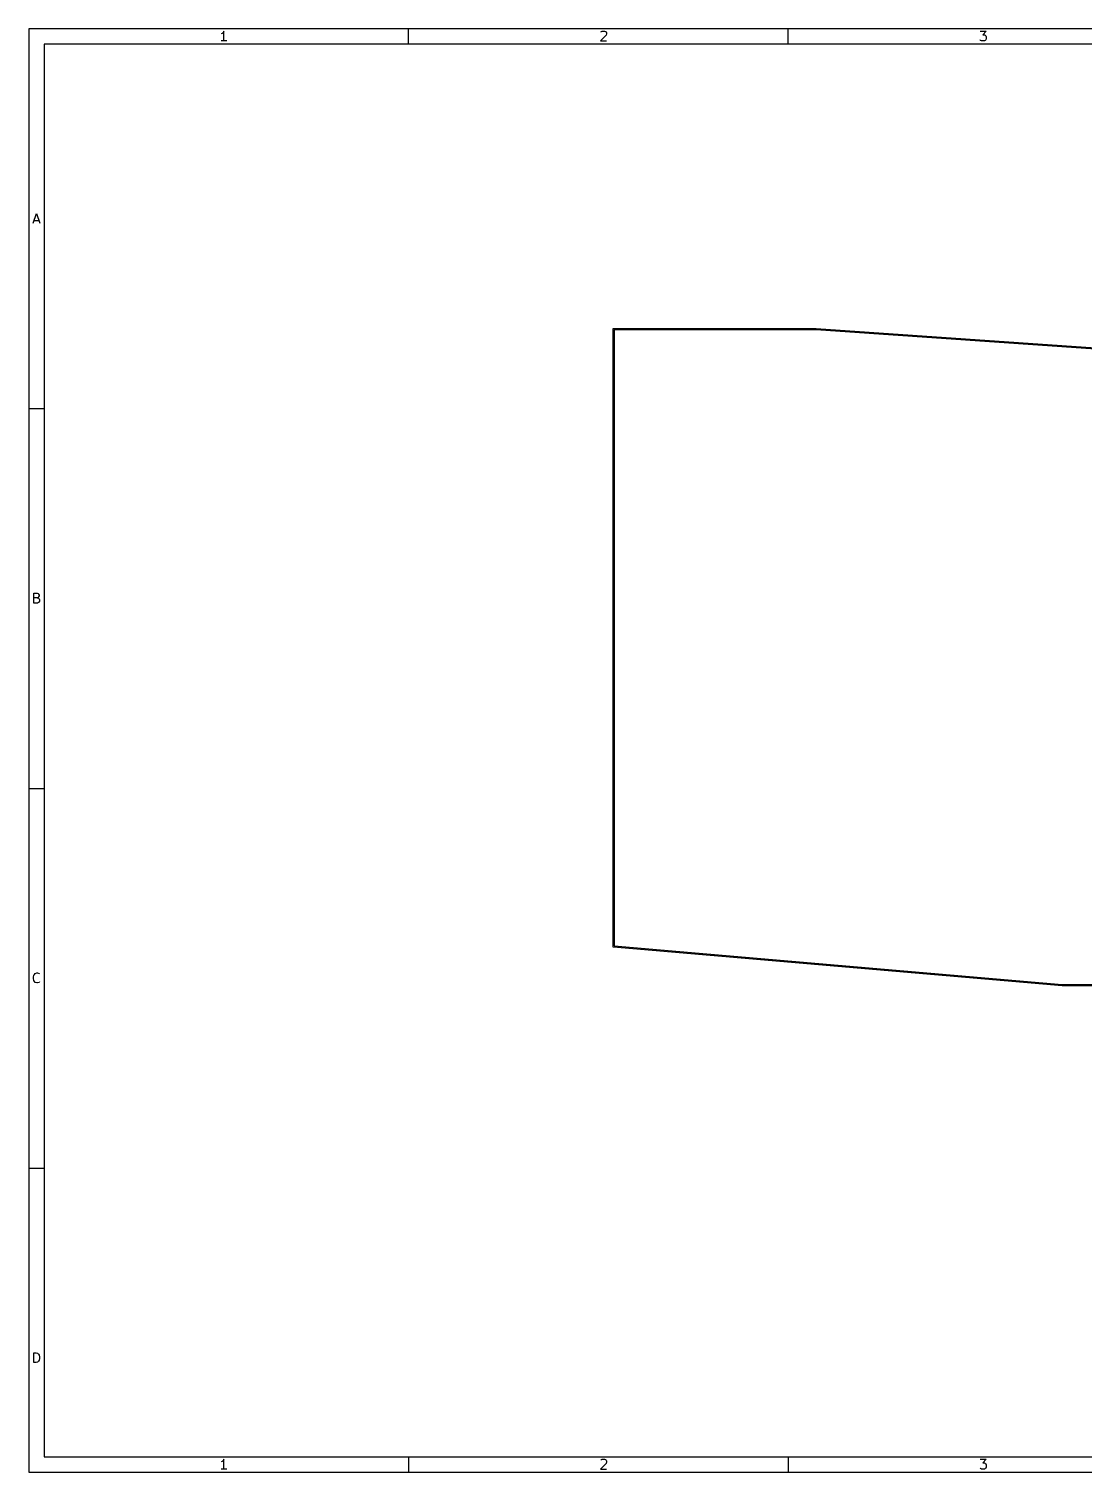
# Model space of a CAD drawing. Extents: x 10 to 287, y -200 to -10.
# Drawn here: x 10 to 148.8, y -200 to -10 of the extents above; entities that cross this region are included whole.
import ezdxf

# ---------------------------------------------------------------- set-up
doc = ezdxf.new("R2010")
doc.units = 0
doc.header["$MEASUREMENT"] = 0
doc.layers.add('BLACK', color=7, linetype='CONTINUOUS')

msp = doc.modelspace()

# ---------------------------------------------------------------- linework, layer by layer
at = {"layer": 'BLACK', "linetype": 'CONTINUOUS'}
for p, q in [((10, -10), (10, -200.007)), ((287.002, -10), (10, -10)), ((35.4464, -10.5976), (35.3226, -10.6595)), ((35.5702, -10.4738), (35.4464, -10.5976)), ((35.694, -10.2881), (35.5702, -10.4738)), ((35.694, -11.5881), (35.694, -10.2881)), ((60, -12), (60, -10)), ((86.0036, -10.8452), (85.2607, -11.5881)), ((85.3226, -10.4119), (85.3845, -10.35)), ((85.3845, -10.35), (85.5083, -10.2881)), ((85.5083, -10.2881), (85.8179, -10.2881)), ((85.8179, -10.2881), (85.9417, -10.35)), ((85.9417, -10.35), (86.0036, -10.4119)), ((86.0036, -10.4119), (86.0655, -10.5357)), ((86.0655, -10.6595), (86.0036, -10.8452)), ((86.0655, -10.5357), (86.0655, -10.6595)), ((110, -12), (110, -10)), ((135.261, -10.2881), (136.065, -10.2881)), ((136.065, -10.2881), (135.632, -10.7833)), ((135.632, -10.7833), (135.818, -10.7833)), ((135.818, -10.7833), (135.942, -10.8452)), ((135.942, -10.8452), (136.004, -10.9071)), ((136.004, -10.9071), (136.065, -11.031)), ((136.065, -11.3405), (136.004, -11.4643)), ((136.065, -11.031), (136.065, -11.3405)), ((12, -12), (12, -198.007)), ((285.002, -12), (12, -12)), ((36.0655, -11.5881), (35.3226, -11.5881)), ((85.2607, -11.5881), (86.0655, -11.5881)), ((135.323, -11.5262), (135.261, -11.4643)), ((135.446, -11.5881), (135.323, -11.5262)), ((135.818, -11.5881), (135.446, -11.5881)), ((135.942, -11.5262), (135.818, -11.5881)), ((136.004, -11.4643), (135.942, -11.5262)), ((10.5667, -35.5881), (11, -34.2881)), ((10.6905, -35.2167), (11.3095, -35.2167)), ((11, -34.2881), (11.4333, -35.5881)), ((86.92, -49.5168), (86.9223, -49.5105)), ((86.92, -49.5234), (86.92, -49.5168)), ((86.92, -130.807), (86.92, -49.5234)), ((86.9223, -49.5105), (86.9234, -49.504)), ((86.9234, -49.504), (86.9268, -49.4982)), ((86.9268, -49.4982), (86.929, -49.4919)), ((86.929, -49.4919), (86.9333, -49.4868)), ((86.9333, -49.4868), (86.9367, -49.481)), ((86.9367, -49.481), (86.9418, -49.4768)), ((86.9418, -49.4768), (86.946, -49.4717)), ((86.946, -49.4717), (86.9518, -49.4683)), ((86.9518, -49.4683), (86.9569, -49.464)), ((86.9569, -49.464), (86.9632, -49.4618)), ((86.9632, -49.4618), (86.969, -49.4584)), ((86.969, -49.4584), (86.9755, -49.4573)), ((86.9755, -49.4573), (86.9818, -49.455)), ((86.9818, -49.455), (86.9884, -49.455)), ((86.9884, -49.455), (86.9884, -49.455)), ((86.9884, -49.455), (113.661, -49.455)), ((87.07, -49.605), (87.07, -130.741)), ((113.662, -49.605), (87.07, -49.605)), ((113.661, -49.455), (113.664, -49.4547)), ((186.615, -54.68), (113.662, -49.605)), ((113.664, -49.4547), (113.668, -49.455)), ((113.668, -49.455), (113.672, -49.455)), ((113.672, -49.455), (113.674, -49.4555)), ((113.674, -49.4555), (186.693, -54.535)), ((10, -60), (12, -60)), ((10.6595, -85.5881), (10.6595, -84.2881)), ((10.6595, -84.2881), (11.0929, -84.2881)), ((11.0929, -84.9071), (10.6595, -84.9071)), ((11.0929, -84.2881), (11.2167, -84.35)), ((11.2167, -84.8452), (11.0929, -84.9071)), ((11.0929, -84.9071), (11.2786, -84.969)), ((11.2167, -84.35), (11.2786, -84.4119)), ((11.2786, -84.7833), (11.2167, -84.8452)), ((11.2786, -84.4119), (11.3405, -84.5357)), ((11.3405, -84.6595), (11.2786, -84.7833)), ((11.2786, -84.969), (11.3405, -85.031)), ((11.3405, -85.4643), (11.2786, -85.5262)), ((11.3405, -84.5357), (11.3405, -84.6595)), ((11.3405, -85.031), (11.4024, -85.1548)), ((11.4024, -85.3405), (11.3405, -85.4643)), ((11.4024, -85.1548), (11.4024, -85.3405)), ((11.1548, -85.5881), (10.6595, -85.5881)), ((11.2786, -85.5262), (11.1548, -85.5881)), ((10, -110), (12, -110)), ((86.9191, -130.817), (86.92, -130.807)), ((86.9217, -130.826), (86.9191, -130.817)), ((86.9234, -130.836), (86.9217, -130.826)), ((86.9251, -130.839), (86.9234, -130.836)), ((86.926, -130.842), (86.9251, -130.839)), ((86.9317, -130.85), (86.926, -130.842)), ((86.9367, -130.859), (86.9317, -130.85)), ((86.9393, -130.861), (86.9367, -130.859)), ((86.9412, -130.864), (86.9393, -130.861)), ((86.9493, -130.87), (86.9412, -130.864)), ((86.9569, -130.876), (86.9493, -130.87)), ((86.9601, -130.877), (86.9569, -130.876)), ((86.9629, -130.879), (86.9601, -130.877)), ((86.9725, -130.882), (86.9629, -130.879)), ((86.9818, -130.885), (86.9725, -130.882)), ((86.9918, -130.885), (86.9818, -130.885)), ((146.04, -135.964), (86.9918, -130.885)), ((87.07, -130.741), (146.053, -135.815)), ((10.5976, -134.845), (10.6595, -134.598)), ((10.5976, -135.031), (10.5976, -134.845)), ((10.6595, -134.598), (10.7214, -134.474)), ((10.7214, -134.474), (10.8452, -134.35)), ((10.8452, -134.35), (11.031, -134.288)), ((11.031, -134.288), (11.1548, -134.288)), ((11.1548, -134.288), (11.3405, -134.35)), ((11.3405, -134.35), (11.4024, -134.412)), ((10.6595, -135.279), (10.5976, -135.031)), ((10.7214, -135.402), (10.6595, -135.279)), ((10.8452, -135.526), (10.7214, -135.402)), ((11.031, -135.588), (10.8452, -135.526)), ((11.1548, -135.588), (11.031, -135.588)), ((11.3405, -135.526), (11.1548, -135.588)), ((11.4024, -135.464), (11.3405, -135.526)), ((146.043, -135.965), (146.04, -135.964)), ((146.047, -135.965), (146.043, -135.965)), ((146.05, -135.965), (146.047, -135.965)), ((146.053, -135.965), (146.05, -135.965)), ((146.053, -135.815), (186.615, -135.815)), ((186.697, -135.965), (146.053, -135.965)), ((10, -160), (12, -160)), ((10.6595, -185.588), (10.6595, -184.288)), ((10.6595, -184.288), (10.969, -184.288)), ((10.969, -184.288), (11.1548, -184.35)), ((10.969, -185.588), (10.6595, -185.588)), ((11.1548, -185.526), (10.969, -185.588)), ((11.1548, -184.35), (11.2786, -184.474)), ((11.2786, -185.402), (11.1548, -185.526)), ((11.2786, -184.474), (11.3405, -184.598)), ((11.3405, -185.279), (11.2786, -185.402)), ((11.3405, -184.598), (11.4024, -184.845)), ((11.4024, -185.031), (11.3405, -185.279)), ((11.4024, -184.845), (11.4024, -185.031)), ((12, -198.007), (285.002, -198.007)), ((35.4464, -198.605), (35.3226, -198.667)), ((35.5702, -198.481), (35.4464, -198.605)), ((35.694, -198.295), (35.5702, -198.481)), ((35.694, -199.595), (35.694, -198.295)), ((60, -198.007), (60, -200.007)), ((86.0036, -198.852), (85.2607, -199.595)), ((85.3226, -198.419), (85.3845, -198.357)), ((85.3845, -198.357), (85.5083, -198.295)), ((85.5083, -198.295), (85.8179, -198.295)), ((85.8179, -198.295), (85.9417, -198.357)), ((85.9417, -198.357), (86.0036, -198.419)), ((86.0036, -198.419), (86.0655, -198.543)), ((86.0655, -198.667), (86.0036, -198.852)), ((86.0655, -198.543), (86.0655, -198.667)), ((110, -198.007), (110, -200.007)), ((135.261, -198.295), (136.065, -198.295)), ((135.323, -199.533), (135.261, -199.471)), ((136.065, -198.295), (135.632, -198.791)), ((135.632, -198.791), (135.818, -198.791)), ((135.818, -198.791), (135.942, -198.852)), ((135.942, -198.852), (136.004, -198.914)), ((136.004, -199.471), (135.942, -199.533)), ((136.004, -198.914), (136.065, -199.038)), ((136.065, -199.348), (136.004, -199.471)), ((136.065, -199.038), (136.065, -199.348)), ((10, -200.007), (287.002, -200.007)), ((36.0655, -199.595), (35.3226, -199.595)), ((85.2607, -199.595), (86.0655, -199.595)), ((135.446, -199.595), (135.323, -199.533)), ((135.818, -199.595), (135.446, -199.595)), ((135.942, -199.533), (135.818, -199.595))]:
    msp.add_line(p, q, dxfattribs=at)

doc.saveas('drawing.dxf')
